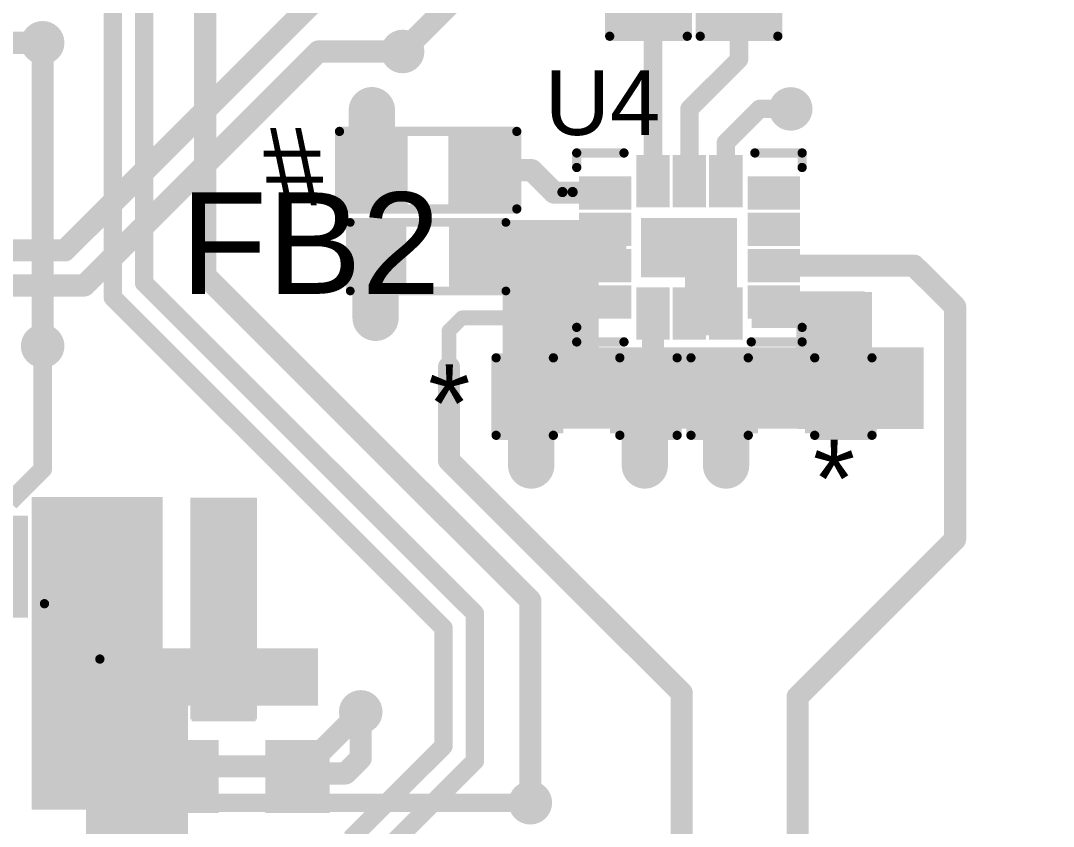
# Model space of a CAD drawing. Header units: millimetres. Extents: x -35.7 to 33.3, y -3.2 to 68.2.
# Drawn here: x 6.3 to 20.5, y 33.21 to 44.3 of the extents above; entities that cross this region are included whole.
import ezdxf

# ---------------------------------------------------------------- set-up
doc = ezdxf.new("R2010")
doc.units = ezdxf.units.MM
for name, color, linetype in [('BottomLayer', 5, 'Continuous'), ('BottomPaste', 16, 'Continuous'), ('BottomSolder', 6, 'Continuous'), ('Mechanical2', 216, 'Continuous'), ('TopLayer', 1, 'Continuous'), ('TopOverlay', 2, 'Continuous'), ('TopPaste', 8, 'Continuous'), ('TopSolder', 216, 'Continuous'), ('ViaHoleLayer', 16, 'Continuous')]:
    doc.layers.add(name, color=color, linetype=linetype)
doc.styles.add('Arial', font='', dxfattribs={"height": 0.2})
doc.styles.get('Arial').set_extended_font_data('Arial')

# ---------------------------------------------------------------- blocks, each defined once
blk = doc.blocks.new('14_LGA__2_5_3__19')
at = {"layer": 'TopLayer'}
for points in [[(-0.325, 1.215), (-0.325, 0.605), (-0.675, 0.605), (-0.675, 1.215)], [(0.175, 1.215), (0.175, 0.605), (-0.175, 0.605), (-0.175, 1.215)], [(0.675, 1.215), (0.675, 0.605), (0.325, 0.605), (0.325, 1.215)], [(-1.465, 0.925), (-0.855, 0.925), (-0.855, 0.575), (-1.465, 0.575)], [(1.465, 0.575), (0.855, 0.575), (0.855, 0.925), (1.465, 0.925)], [(-1.465, 0.425), (-0.855, 0.425), (-0.855, 0.075), (-1.465, 0.075)], [(1.465, 0.075), (0.855, 0.075), (0.855, 0.425), (1.465, 0.425)], [(-1.465, -0.075), (-0.855, -0.075), (-0.855, -0.425), (-1.465, -0.425)], [(1.465, -0.425), (0.855, -0.425), (0.855, -0.075), (1.465, -0.075)], [(-1.465, -0.575), (-0.855, -0.575), (-0.855, -0.925), (-1.465, -0.925)], [(-0.675, -1.215), (-0.675, -0.605), (-0.325, -0.605), (-0.325, -1.215)], [(-0.175, -1.215), (-0.175, -0.605), (0.175, -0.605), (0.175, -1.215)], [(0.325, -1.215), (0.325, -0.605), (0.675, -0.605), (0.675, -1.215)], [(1.465, -0.925), (0.855, -0.925), (0.855, -0.575), (1.465, -0.575)]]:
    blk.add_hatch(color=1, dxfattribs=at).paths.add_polyline_path(points)
at = {"layer": 'TopPaste'}
for points in [[(-0.325, 1.215), (-0.325, 0.605), (-0.675, 0.605), (-0.675, 1.215)], [(0.175, 1.215), (0.175, 0.605), (-0.175, 0.605), (-0.175, 1.215)], [(0.675, 1.215), (0.675, 0.605), (0.325, 0.605), (0.325, 1.215)], [(-1.465, 0.925), (-0.855, 0.925), (-0.855, 0.575), (-1.465, 0.575)], [(1.465, 0.575), (0.855, 0.575), (0.855, 0.925), (1.465, 0.925)], [(-1.465, 0.425), (-0.855, 0.425), (-0.855, 0.075), (-1.465, 0.075)], [(1.465, 0.075), (0.855, 0.075), (0.855, 0.425), (1.465, 0.425)], [(-1.465, -0.075), (-0.855, -0.075), (-0.855, -0.425), (-1.465, -0.425)], [(1.465, -0.425), (0.855, -0.425), (0.855, -0.075), (1.465, -0.075)], [(-1.465, -0.575), (-0.855, -0.575), (-0.855, -0.925), (-1.465, -0.925)], [(-0.675, -1.215), (-0.675, -0.605), (-0.325, -0.605), (-0.325, -1.215)], [(-0.175, -1.215), (-0.175, -0.605), (0.175, -0.605), (0.175, -1.215)], [(0.325, -1.215), (0.325, -0.605), (0.675, -0.605), (0.675, -1.215)], [(1.465, -0.925), (0.855, -0.925), (0.855, -0.575), (1.465, -0.575)]]:
    blk.add_hatch(color=8, dxfattribs=at).paths.add_polyline_path(points)
at = {"layer": 'TopSolder'}
for points in [[(-0.27, 1.27), (-0.27, 0.55), (-0.73, 0.55), (-0.73, 1.27)], [(0.23, 1.27), (0.23, 0.55), (-0.23, 0.55), (-0.23, 1.27)], [(0.73, 1.27), (0.73, 0.55), (0.27, 0.55), (0.27, 1.27)], [(-1.52, 0.98), (-0.8, 0.98), (-0.8, 0.52), (-1.52, 0.52)], [(1.52, 0.52), (0.8, 0.52), (0.8, 0.98), (1.52, 0.98)], [(-1.52, 0.48), (-0.8, 0.48), (-0.8, 0.02), (-1.52, 0.02)], [(1.52, 0.02), (0.8, 0.02), (0.8, 0.48), (1.52, 0.48)], [(-1.52, -0.02), (-0.8, -0.02), (-0.8, -0.48), (-1.52, -0.48)], [(1.52, -0.48), (0.8, -0.48), (0.8, -0.02), (1.52, -0.02)], [(-1.52, -0.52), (-0.8, -0.52), (-0.8, -0.98), (-1.52, -0.98)], [(-0.73, -1.27), (-0.73, -0.55), (-0.27, -0.55), (-0.27, -1.27)], [(-0.23, -1.27), (-0.23, -0.55), (0.23, -0.55), (0.23, -1.27)], [(0.27, -1.27), (0.27, -0.55), (0.73, -0.55), (0.73, -1.27)], [(1.52, -0.98), (0.8, -0.98), (0.8, -0.52), (1.52, -0.52)]]:
    blk.add_hatch(color=216, dxfattribs=at).paths.add_polyline_path(points)
at = {"layer": 'TopOverlay', "const_width": 0.127}
for points in [[(-1.55, 1.1), (-1.55, 1.3)], [(-1.55, 1.3), (-0.9, 1.3)], [(0.9, 1.3), (1.55, 1.3)], [(1.55, 1.1), (1.55, 1.3)], [(-1.55, -1.3), (-1.55, -1.1)], [(1.55, -1.3), (1.55, -1.1)], [(-1.55, -1.3), (-0.9, -1.3)], [(0.85, -1.3), (1.55, -1.3)]]:
    blk.add_lwpolyline(points, dxfattribs=at)
at = {"layer": 'TopOverlay'}
for points, const_width in [([(-1.582, 1.3, 1), (-1.518, 1.3, 1)], 0.0635), ([(-1.582, 1.3, 1), (-1.518, 1.3, 1)], 0.0635), ([(-0.932, 1.3, 1), (-0.868, 1.3, 1)], 0.0635), ([(0.868, 1.3, 1), (0.932, 1.3, 1)], 0.0635), ([(1.518, 1.3, 1), (1.582, 1.3, 1)], 0.0635), ([(1.518, 1.3, 1), (1.582, 1.3, 1)], 0.0635), ([(-1.582, 1.1, 1), (-1.518, 1.1, 1)], 0.0635), ([(1.518, 1.1, 1), (1.582, 1.1, 1)], 0.0635), ([(-1.606, 0.762, 1), (-1.746, 0.762, 1)], 0.14), ([(-1.781, 0.762, 1), (-1.711, 0.762, 1)], 0.07), ([(-1.641, 0.762, 1), (-1.571, 0.762, 1)], 0.07), ([(-1.582, -1.1, 1), (-1.518, -1.1, 1)], 0.0635), ([(1.518, -1.1, 1), (1.582, -1.1, 1)], 0.0635), ([(-1.582, -1.3, 1), (-1.518, -1.3, 1)], 0.0635), ([(-1.582, -1.3, 1), (-1.518, -1.3, 1)], 0.0635), ([(-0.932, -1.3, 1), (-0.868, -1.3, 1)], 0.0635), ([(0.818, -1.3, 1), (0.882, -1.3, 1)], 0.0635), ([(1.518, -1.3, 1), (1.582, -1.3, 1)], 0.0635), ([(1.518, -1.3, 1), (1.582, -1.3, 1)], 0.0635)]:
    blk.add_lwpolyline(points, format="xyb", close=True, dxfattribs=dict(at, const_width=const_width))
blk = doc.blocks.new('LQFP_100_23')
at = {"layer": 'TopLayer'}
for points in [[(5.85, 7.15), (5.85, 8.35), (6.15, 8.35), (6.15, 7.15)], [(7.15, 6.15), (8.35, 6.15), (8.35, 5.85), (7.15, 5.85)], [(7.15, 5.65), (8.35, 5.65), (8.35, 5.35), (7.15, 5.35)], [(7.15, 5.15), (8.35, 5.15), (8.35, 4.85), (7.15, 4.85)], [(7.15, 4.65), (8.35, 4.65), (8.35, 4.35), (7.15, 4.35)]]:
    blk.add_hatch(color=1, dxfattribs=at).paths.add_polyline_path(points)
at = {"layer": 'TopPaste'}
for points in [[(5.85, 7.15), (5.85, 8.35), (6.15, 8.35), (6.15, 7.15)], [(7.15, 6.15), (8.35, 6.15), (8.35, 5.85), (7.15, 5.85)], [(7.15, 5.65), (8.35, 5.65), (8.35, 5.35), (7.15, 5.35)], [(7.15, 5.15), (8.35, 5.15), (8.35, 4.85), (7.15, 4.85)], [(7.15, 4.65), (8.35, 4.65), (8.35, 4.35), (7.15, 4.35)]]:
    blk.add_hatch(color=8, dxfattribs=at).paths.add_polyline_path(points)
at = {"layer": 'TopSolder'}
for points in [[(5.748, 7.048), (5.748, 8.452), (6.252, 8.452), (6.252, 7.048)], [(7.048, 6.252), (8.452, 6.252), (8.452, 5.748), (7.048, 5.748)], [(7.048, 5.752), (8.452, 5.752), (8.452, 5.248), (7.048, 5.248)], [(7.048, 5.252), (8.452, 5.252), (8.452, 4.748), (7.048, 4.748)], [(7.048, 4.752), (8.452, 4.752), (8.452, 4.248), (7.048, 4.248)], [(7.048, 4.252), (8.452, 4.252), (8.452, 3.748), (7.048, 3.748)]]:
    blk.add_hatch(color=216, dxfattribs=at).paths.add_polyline_path(points)
at = {"layer": 'TopOverlay', "const_width": 0.127}
blk.add_lwpolyline([(6.477, 7.239), (7.239, 6.477)], dxfattribs=at)
at = {"layer": 'TopOverlay', "const_width": 0.0635}
for points in [[(6.445, 7.239, 1), (6.509, 7.239, 1)], [(7.207, 6.477, 1), (7.271, 6.477, 1)]]:
    blk.add_lwpolyline(points, format="xyb", close=True, dxfattribs=at)
blk = doc.blocks.new('MPZ1608S121ATDH5_66')
at = {"layer": 'TopLayer'}
for points in [[(-1, 0.4), (-0.4, 0.4), (-0.4, -0.4), (-1, -0.4)], [(0.4, 0.4), (1, 0.4), (1, -0.4), (0.4, -0.4)]]:
    blk.add_hatch(color=1, dxfattribs=at).paths.add_polyline_path(points)
at = {"layer": 'TopPaste'}
for points in [[(-1, 0.4), (-0.4, 0.4), (-0.4, -0.4), (-1, -0.4)], [(0.4, 0.4), (1, 0.4), (1, -0.4), (0.4, -0.4)]]:
    blk.add_hatch(color=8, dxfattribs=at).paths.add_polyline_path(points)
at = {"layer": 'TopSolder'}
for points in [[(-1.102, 0.502), (-0.298, 0.502), (-0.298, -0.502), (-1.102, -0.502)], [(0.298, 0.502), (1.102, 0.502), (1.102, -0.502), (0.298, -0.502)]]:
    blk.add_hatch(color=216, dxfattribs=at).paths.add_polyline_path(points)
at = {"layer": 'TopOverlay', "const_width": 0.12}
for points in [[(-1.067, -0.468), (-1.067, 0.475)], [(-1.067, 0.475), (1.073, 0.475)], [(1.073, -0.468), (1.073, 0.475)], [(-1.067, -0.468), (1.073, -0.468)]]:
    blk.add_lwpolyline(points, dxfattribs=at)
at = {"layer": 'TopOverlay', "const_width": 0.06}
for points in [[(-1.097, 0.475, 1), (-1.037, 0.475, 1)], [(-1.097, 0.475, 1), (-1.037, 0.475, 1)], [(1.043, 0.475, 1), (1.103, 0.475, 1)], [(1.043, 0.475, 1), (1.103, 0.475, 1)], [(-1.097, -0.468, 1), (-1.037, -0.468, 1)], [(-1.097, -0.468, 1), (-1.037, -0.468, 1)], [(1.043, -0.468, 1), (1.103, -0.468, 1)], [(1.043, -0.468, 1), (1.103, -0.468, 1)]]:
    blk.add_lwpolyline(points, format="xyb", close=True, dxfattribs=at)
blk = doc.blocks.new('R__0603_78')
at = {"layer": 'TopLayer'}
for points in [[(-0.381, 0.4445), (-0.381, -0.4445), (-1.143, -0.4445), (-1.143, 0.4445)], [(1.143, 0.4445), (1.143, -0.4445), (0.381, -0.4445), (0.381, 0.4445)]]:
    blk.add_hatch(color=1, dxfattribs=at).paths.add_polyline_path(points)
at = {"layer": 'TopPaste'}
for points in [[(-0.381, 0.4445), (-0.381, -0.4445), (-1.143, -0.4445), (-1.143, 0.4445)], [(1.143, 0.4445), (1.143, -0.4445), (0.381, -0.4445), (0.381, 0.4445)]]:
    blk.add_hatch(color=8, dxfattribs=at).paths.add_polyline_path(points)
at = {"layer": 'TopSolder'}
for points in [[(-0.2794, 0.5461), (-0.2794, -0.5461), (-1.2446, -0.5461), (-1.2446, 0.5461)], [(1.2446, 0.5461), (1.2446, -0.5461), (0.2794, -0.5461), (0.2794, 0.5461)]]:
    blk.add_hatch(color=216, dxfattribs=at).paths.add_polyline_path(points)
at = {"layer": 'TopOverlay', "const_width": 0.127}
for points in [[(-1.2192, 0.5334), (1.2192, 0.5334)], [(-1.2192, 0.5334), (-1.2192, -0.5334)], [(1.2192, 0.5334), (1.2192, -0.5334)], [(-1.2192, -0.5334), (1.2192, -0.5334)]]:
    blk.add_lwpolyline(points, dxfattribs=at)
at = {"layer": 'TopOverlay', "const_width": 0.0635}
for points in [[(-1.25095, 0.5334, 1), (-1.18745, 0.5334, 1)], [(-1.25095, 0.5334, 1), (-1.18745, 0.5334, 1)], [(1.18745, 0.5334, 1), (1.25095, 0.5334, 1)], [(1.18745, 0.5334, 1), (1.25095, 0.5334, 1)], [(-1.25095, -0.5334, 1), (-1.18745, -0.5334, 1)], [(-1.25095, -0.5334, 1), (-1.18745, -0.5334, 1)], [(1.18745, -0.5334, 1), (1.25095, -0.5334, 1)], [(1.18745, -0.5334, 1), (1.25095, -0.5334, 1)]]:
    blk.add_lwpolyline(points, format="xyb", close=True, dxfattribs=at)
blk = doc.blocks.new('R__0603_79')
at = {"layer": 'TopLayer'}
for points in [[(-0.381, 0.4445), (-0.381, -0.4445), (-1.143, -0.4445), (-1.143, 0.4445)], [(1.143, 0.4445), (1.143, -0.4445), (0.381, -0.4445), (0.381, 0.4445)]]:
    blk.add_hatch(color=1, dxfattribs=at).paths.add_polyline_path(points)
at = {"layer": 'TopPaste'}
for points in [[(-0.381, 0.4445), (-0.381, -0.4445), (-1.143, -0.4445), (-1.143, 0.4445)], [(1.143, 0.4445), (1.143, -0.4445), (0.381, -0.4445), (0.381, 0.4445)]]:
    blk.add_hatch(color=8, dxfattribs=at).paths.add_polyline_path(points)
at = {"layer": 'TopSolder'}
for points in [[(-0.2794, 0.5461), (-0.2794, -0.5461), (-1.2446, -0.5461), (-1.2446, 0.5461)], [(1.2446, 0.5461), (1.2446, -0.5461), (0.2794, -0.5461), (0.2794, 0.5461)]]:
    blk.add_hatch(color=216, dxfattribs=at).paths.add_polyline_path(points)
at = {"layer": 'TopOverlay', "const_width": 0.127}
for points in [[(-1.2192, 0.5334), (1.2192, 0.5334)], [(-1.2192, 0.5334), (-1.2192, -0.5334)], [(1.2192, 0.5334), (1.2192, -0.5334)], [(-1.2192, -0.5334), (1.2192, -0.5334)]]:
    blk.add_lwpolyline(points, dxfattribs=at)
at = {"layer": 'TopOverlay', "const_width": 0.0635}
for points in [[(-1.25095, 0.5334, 1), (-1.18745, 0.5334, 1)], [(-1.25095, 0.5334, 1), (-1.18745, 0.5334, 1)], [(1.18745, 0.5334, 1), (1.25095, 0.5334, 1)], [(1.18745, 0.5334, 1), (1.25095, 0.5334, 1)], [(-1.25095, -0.5334, 1), (-1.18745, -0.5334, 1)], [(-1.25095, -0.5334, 1), (-1.18745, -0.5334, 1)], [(1.18745, -0.5334, 1), (1.25095, -0.5334, 1)], [(1.18745, -0.5334, 1), (1.25095, -0.5334, 1)]]:
    blk.add_lwpolyline(points, format="xyb", close=True, dxfattribs=at)
blk = doc.blocks.new('R__0603_80')
at = {"layer": 'TopLayer'}
for points in [[(-0.381, 0.4445), (-0.381, -0.4445), (-1.143, -0.4445), (-1.143, 0.4445)], [(1.143, 0.4445), (1.143, -0.4445), (0.381, -0.4445), (0.381, 0.4445)]]:
    blk.add_hatch(color=1, dxfattribs=at).paths.add_polyline_path(points)
at = {"layer": 'TopPaste'}
for points in [[(-0.381, 0.4445), (-0.381, -0.4445), (-1.143, -0.4445), (-1.143, 0.4445)], [(1.143, 0.4445), (1.143, -0.4445), (0.381, -0.4445), (0.381, 0.4445)]]:
    blk.add_hatch(color=8, dxfattribs=at).paths.add_polyline_path(points)
at = {"layer": 'TopSolder'}
for points in [[(-0.2794, 0.5461), (-0.2794, -0.5461), (-1.2446, -0.5461), (-1.2446, 0.5461)], [(1.2446, 0.5461), (1.2446, -0.5461), (0.2794, -0.5461), (0.2794, 0.5461)]]:
    blk.add_hatch(color=216, dxfattribs=at).paths.add_polyline_path(points)
at = {"layer": 'TopOverlay', "const_width": 0.127}
for points in [[(-1.2192, 0.5334), (1.2192, 0.5334)], [(-1.2192, -0.5334), (-1.2192, 0.5334)], [(1.2192, -0.5334), (1.2192, 0.5334)], [(-1.2192, -0.5334), (1.2192, -0.5334)]]:
    blk.add_lwpolyline(points, dxfattribs=at)
at = {"layer": 'TopOverlay', "const_width": 0.0635}
for points in [[(-1.25095, 0.5334, 1), (-1.18745, 0.5334, 1)], [(-1.25095, 0.5334, 1), (-1.18745, 0.5334, 1)], [(1.18745, 0.5334, 1), (1.25095, 0.5334, 1)], [(1.18745, 0.5334, 1), (1.25095, 0.5334, 1)], [(-1.25095, -0.5334, 1), (-1.18745, -0.5334, 1)], [(-1.25095, -0.5334, 1), (-1.18745, -0.5334, 1)], [(1.18745, -0.5334, 1), (1.25095, -0.5334, 1)], [(1.18745, -0.5334, 1), (1.25095, -0.5334, 1)]]:
    blk.add_lwpolyline(points, format="xyb", close=True, dxfattribs=at)
blk = doc.blocks.new('C__0603_92')
at = {"layer": 'TopLayer'}
for points in [[(-0.381, 0.445), (-0.381, -0.445), (-1.143, -0.445), (-1.143, 0.445)], [(1.143, 0.445), (1.143, -0.445), (0.381, -0.445), (0.381, 0.445)]]:
    blk.add_hatch(color=1, dxfattribs=at).paths.add_polyline_path(points)
at = {"layer": 'TopPaste'}
for points in [[(-0.381, 0.445), (-0.381, -0.445), (-1.143, -0.445), (-1.143, 0.445)], [(1.143, 0.445), (1.143, -0.445), (0.381, -0.445), (0.381, 0.445)]]:
    blk.add_hatch(color=8, dxfattribs=at).paths.add_polyline_path(points)
at = {"layer": 'TopSolder'}
for points in [[(-0.321, 0.504), (-0.321, -0.504), (-1.203, -0.504), (-1.203, 0.504)], [(1.203, 0.504), (1.203, -0.504), (0.321, -0.504), (0.321, 0.504)]]:
    blk.add_hatch(color=216, dxfattribs=at).paths.add_polyline_path(points)
at = {"layer": 'TopOverlay', "const_width": 0.127}
for points in [[(-0.457, 0.533), (-1.245, 0.533)], [(-1.245, 0.533), (-1.245, -0.533)], [(1.245, 0.533), (0.457, 0.533)], [(1.245, 0.533), (1.245, -0.533)], [(-0.457, -0.533), (-1.245, -0.533)], [(1.245, -0.533), (0.457, -0.533)]]:
    blk.add_lwpolyline(points, dxfattribs=at)
at = {"layer": 'TopOverlay', "const_width": 0.0635}
for points in [[(-1.276, 0.533, 1), (-1.213, 0.533, 1)], [(-1.276, 0.533, 1), (-1.213, 0.533, 1)], [(-0.489, 0.533, 1), (-0.425, 0.533, 1)], [(0.425, 0.533, 1), (0.489, 0.533, 1)], [(1.213, 0.533, 1), (1.276, 0.533, 1)], [(1.213, 0.533, 1), (1.276, 0.533, 1)], [(-1.276, -0.533, 1), (-1.213, -0.533, 1)], [(-1.276, -0.533, 1), (-1.213, -0.533, 1)], [(-0.489, -0.533, 1), (-0.425, -0.533, 1)], [(0.425, -0.533, 1), (0.489, -0.533, 1)], [(1.213, -0.533, 1), (1.276, -0.533, 1)], [(1.213, -0.533, 1), (1.276, -0.533, 1)]]:
    blk.add_lwpolyline(points, format="xyb", close=True, dxfattribs=at)
blk = doc.blocks.new('C__0603_93')
at = {"layer": 'TopLayer'}
for points in [[(-0.381, 0.445), (-0.381, -0.445), (-1.143, -0.445), (-1.143, 0.445)], [(1.143, 0.445), (1.143, -0.445), (0.381, -0.445), (0.381, 0.445)]]:
    blk.add_hatch(color=1, dxfattribs=at).paths.add_polyline_path(points)
at = {"layer": 'TopPaste'}
for points in [[(-0.381, 0.445), (-0.381, -0.445), (-1.143, -0.445), (-1.143, 0.445)], [(1.143, 0.445), (1.143, -0.445), (0.381, -0.445), (0.381, 0.445)]]:
    blk.add_hatch(color=8, dxfattribs=at).paths.add_polyline_path(points)
at = {"layer": 'TopSolder'}
for points in [[(-0.321, 0.504), (-0.321, -0.504), (-1.203, -0.504), (-1.203, 0.504)], [(1.203, 0.504), (1.203, -0.504), (0.321, -0.504), (0.321, 0.504)]]:
    blk.add_hatch(color=216, dxfattribs=at).paths.add_polyline_path(points)
at = {"layer": 'TopOverlay', "const_width": 0.127}
for points in [[(-0.457, 0.533), (-1.245, 0.533)], [(-1.245, 0.533), (-1.245, -0.533)], [(1.245, 0.533), (0.457, 0.533)], [(1.245, 0.533), (1.245, -0.533)], [(-0.457, -0.533), (-1.245, -0.533)], [(1.245, -0.533), (0.457, -0.533)]]:
    blk.add_lwpolyline(points, dxfattribs=at)
at = {"layer": 'TopOverlay', "const_width": 0.0635}
for points in [[(-1.276, 0.533, 1), (-1.213, 0.533, 1)], [(-1.276, 0.533, 1), (-1.213, 0.533, 1)], [(-0.489, 0.533, 1), (-0.425, 0.533, 1)], [(0.425, 0.533, 1), (0.489, 0.533, 1)], [(1.213, 0.533, 1), (1.276, 0.533, 1)], [(1.213, 0.533, 1), (1.276, 0.533, 1)], [(-1.276, -0.533, 1), (-1.213, -0.533, 1)], [(-1.276, -0.533, 1), (-1.213, -0.533, 1)], [(-0.489, -0.533, 1), (-0.425, -0.533, 1)], [(0.425, -0.533, 1), (0.489, -0.533, 1)], [(1.213, -0.533, 1), (1.276, -0.533, 1)], [(1.213, -0.533, 1), (1.276, -0.533, 1)]]:
    blk.add_lwpolyline(points, format="xyb", close=True, dxfattribs=at)
blk = doc.blocks.new('C___0603_B_99')
at = {"layer": 'BottomLayer'}
for points in [[(-1.143, -0.445), (-1.143, 0.445), (-0.381, 0.445), (-0.381, -0.445)], [(0.381, -0.445), (0.381, 0.445), (1.143, 0.445), (1.143, -0.445)]]:
    blk.add_hatch(color=5, dxfattribs=at).paths.add_polyline_path(points)
at = {"layer": 'BottomPaste'}
for points in [[(-1.143, -0.445), (-1.143, 0.445), (-0.381, 0.445), (-0.381, -0.445)], [(0.381, -0.445), (0.381, 0.445), (1.143, 0.445), (1.143, -0.445)]]:
    blk.add_hatch(color=16, dxfattribs=at).paths.add_polyline_path(points)
at = {"layer": 'BottomSolder'}
for points in [[(-1.203, -0.504), (-1.203, 0.504), (-0.321, 0.504), (-0.321, -0.504)], [(0.321, -0.504), (0.321, 0.504), (1.203, 0.504), (1.203, -0.504)]]:
    blk.add_hatch(color=6, dxfattribs=at).paths.add_polyline_path(points)
blk = doc.blocks.new('C__0603_B_103')
at = {"layer": 'BottomLayer'}
for points in [[(-1.143, -0.445), (-1.143, 0.445), (-0.381, 0.445), (-0.381, -0.445)], [(0.381, -0.445), (0.381, 0.445), (1.143, 0.445), (1.143, -0.445)]]:
    blk.add_hatch(color=5, dxfattribs=at).paths.add_polyline_path(points)
at = {"layer": 'BottomPaste'}
for points in [[(-1.143, -0.445), (-1.143, 0.445), (-0.381, 0.445), (-0.381, -0.445)], [(0.381, -0.445), (0.381, 0.445), (1.143, 0.445), (1.143, -0.445)]]:
    blk.add_hatch(color=16, dxfattribs=at).paths.add_polyline_path(points)
at = {"layer": 'BottomSolder'}
for points in [[(-1.203, -0.504), (-1.203, 0.504), (-0.321, 0.504), (-0.321, -0.504)], [(0.321, -0.504), (0.321, 0.504), (1.203, 0.504), (1.203, -0.504)]]:
    blk.add_hatch(color=6, dxfattribs=at).paths.add_polyline_path(points)
blk = doc.blocks.new('C__0603_B_109')
at = {"layer": 'BottomLayer'}
for points in [[(-1.143, -0.445), (-1.143, 0.445), (-0.381, 0.445), (-0.381, -0.445)], [(0.381, -0.445), (0.381, 0.445), (1.143, 0.445), (1.143, -0.445)]]:
    blk.add_hatch(color=5, dxfattribs=at).paths.add_polyline_path(points)
at = {"layer": 'BottomPaste'}
for points in [[(-1.143, -0.445), (-1.143, 0.445), (-0.381, 0.445), (-0.381, -0.445)], [(0.381, -0.445), (0.381, 0.445), (1.143, 0.445), (1.143, -0.445)]]:
    blk.add_hatch(color=16, dxfattribs=at).paths.add_polyline_path(points)
at = {"layer": 'BottomSolder'}
for points in [[(-1.203, -0.504), (-1.203, 0.504), (-0.321, 0.504), (-0.321, -0.504)], [(0.321, -0.504), (0.321, 0.504), (1.203, 0.504), (1.203, -0.504)]]:
    blk.add_hatch(color=6, dxfattribs=at).paths.add_polyline_path(points)

msp = doc.modelspace()

# ---------------------------------------------------------------- hatches: boundary and pattern name
at = {"layer": 'BottomLayer'}
h = msp.add_hatch(color=5, dxfattribs=at)
edge = h.paths.add_edge_path()
edge.add_arc((6.604, 43.993), 0.3, 0, 360)
h = msp.add_hatch(color=5, dxfattribs=at)
edge = h.paths.add_edge_path()
edge.add_arc((11.554, 43.873), 0.3, 0, 360)
h = msp.add_hatch(color=5, dxfattribs=at)
edge = h.paths.add_edge_path()
edge.add_arc((11.131, 43.066), 0.3, 0, 360)
h = msp.add_hatch(color=5, dxfattribs=at)
edge = h.paths.add_edge_path()
edge.add_arc((16.891, 43.083), 0.3, 0, 360)
for points in [[(14.249, 38.737), (14.249, 41.529), (12.929, 41.529), (12.929, 38.737)], [(18.718, 39.802), (12.929, 39.802), (12.929, 38.684), (18.718, 38.684)], [(6.452, 33.44), (8.255, 33.44), (8.255, 37.744), (6.452, 37.744)], [(8.636, 34.684), (9.55, 34.684), (9.55, 37.732), (8.636, 37.732)], [(6.96, 33.44), (8.255, 33.44), (8.255, 36.97), (6.96, 36.97)]]:
    msp.add_hatch(color=5, dxfattribs=at).paths.add_polyline_path(points)
h = msp.add_hatch(color=5, dxfattribs=at)
edge = h.paths.add_edge_path()
edge.add_arc((15.166, 41.177), 0.3, 0, 360)
h = msp.add_hatch(color=5, dxfattribs=at)
edge = h.paths.add_edge_path()
edge.add_arc((15.824, 41.177), 0.3, 0, 360)
h = msp.add_hatch(color=5, dxfattribs=at)
edge = h.paths.add_edge_path()
edge.add_arc((13.462, 41.123), 0.3, 0, 360)
h = msp.add_hatch(color=5, dxfattribs=at)
edge = h.paths.add_edge_path()
edge.add_arc((11.182, 40.208), 0.3, 0, 360)
h = msp.add_hatch(color=5, dxfattribs=at)
edge = h.paths.add_edge_path()
edge.add_arc((6.604, 39.82), 0.3, 0, 360)
h = msp.add_hatch(color=5, dxfattribs=at)
edge = h.paths.add_edge_path()
edge.add_arc((18.364, 39.168), 0.3, 0, 360)
h = msp.add_hatch(color=5, dxfattribs=at)
edge = h.paths.add_edge_path()
edge.add_arc((13.322, 38.176), 0.3, 0, 360)
h = msp.add_hatch(color=5, dxfattribs=at)
edge = h.paths.add_edge_path()
edge.add_arc((14.884, 38.176), 0.3, 0, 360)
h = msp.add_hatch(color=5, dxfattribs=at)
edge = h.paths.add_edge_path()
edge.add_arc((16.002, 38.176), 0.3, 0, 360)
h = msp.add_hatch(color=5, dxfattribs=at)
edge = h.paths.add_edge_path()
edge.add_arc((7.671, 37.363), 0.3, 0, 360)
h = msp.add_hatch(color=5, dxfattribs=at)
edge = h.paths.add_edge_path()
edge.add_arc((9.093, 37.363), 0.3, 0, 360)
h = msp.add_hatch(color=5, dxfattribs=at)
edge = h.paths.add_edge_path()
edge.add_arc((10.008, 35.218), 0.3, 0, 360)
h = msp.add_hatch(color=5, dxfattribs=at)
edge = h.paths.add_edge_path()
edge.add_arc((6.788, 34.835), 0.3, 0, 360)
h = msp.add_hatch(color=5, dxfattribs=at)
edge = h.paths.add_edge_path()
edge.add_arc((10.978, 34.786), 0.3, 0, 360)
h = msp.add_hatch(color=5, dxfattribs=at)
edge = h.paths.add_edge_path()
edge.add_arc((6.788, 34.159), 0.3, 0, 360)
h = msp.add_hatch(color=5, dxfattribs=at)
edge = h.paths.add_edge_path()
edge.add_arc((13.31, 33.536), 0.3, 0, 360)
at = {"layer": 'TopLayer'}
h = msp.add_hatch(color=1, dxfattribs=at)
edge = h.paths.add_edge_path()
edge.add_arc((6.604, 43.993), 0.3, 0, 360)
h = msp.add_hatch(color=1, dxfattribs=at)
edge = h.paths.add_edge_path()
edge.add_arc((11.554, 43.873), 0.3, 0, 360)
h = msp.add_hatch(color=1, dxfattribs=at)
edge = h.paths.add_edge_path()
edge.add_arc((11.131, 43.066), 0.3, 0, 360)
h = msp.add_hatch(color=1, dxfattribs=at)
edge = h.paths.add_edge_path()
edge.add_arc((16.891, 43.083), 0.3, 0, 360)
for points in [[(12.192, 40.538), (13.081, 40.538), (13.081, 41.554), (12.192, 41.554)], [(14.629, 41.052), (14.629, 41.554), (12.901, 41.554), (12.901, 41.052)], [(14.834, 40.767), (16.154, 40.767), (16.154, 41.58), (14.834, 41.58)], [(10.835, 40.564), (11.554, 40.564), (11.554, 41.446), (10.835, 41.446)], [(12.344, 40.792), (14.63, 40.792), (14.63, 41.453), (12.344, 41.453)], [(16.154, 39.967), (16.154, 41.415), (15.435, 41.415), (15.435, 39.967)], [(17.907, 40.069), (17.907, 40.572), (16.352, 40.572), (16.352, 40.069)], [(16.967, 38.692), (18.009, 38.692), (18.009, 40.566), (16.967, 40.566)], [(18.714, 38.68), (18.714, 39.602), (16.986, 39.602), (16.986, 38.68)], [(7.302, 34.874), (10.389, 34.874), (10.389, 35.662), (7.302, 35.662)]]:
    msp.add_hatch(color=1, dxfattribs=at).paths.add_polyline_path(points)
h = msp.add_hatch(color=1, dxfattribs=at)
edge = h.paths.add_edge_path()
edge.add_arc((15.166, 41.177), 0.3, 0, 360)
h = msp.add_hatch(color=1, dxfattribs=at)
edge = h.paths.add_edge_path()
edge.add_arc((15.824, 41.177), 0.3, 0, 360)
h = msp.add_hatch(color=1, dxfattribs=at)
edge = h.paths.add_edge_path()
edge.add_arc((13.462, 41.123), 0.3, 0, 360)
h = msp.add_hatch(color=1, dxfattribs=at)
edge = h.paths.add_edge_path()
edge.add_arc((11.182, 40.208), 0.3, 0, 360)
h = msp.add_hatch(color=1, dxfattribs=at)
edge = h.paths.add_edge_path()
edge.add_arc((6.604, 39.82), 0.3, 0, 360)
h = msp.add_hatch(color=1, dxfattribs=at)
edge = h.paths.add_edge_path()
edge.add_arc((18.364, 39.168), 0.3, 0, 360)
h = msp.add_hatch(color=1, dxfattribs=at)
edge = h.paths.add_edge_path()
edge.add_arc((13.322, 38.176), 0.3, 0, 360)
h = msp.add_hatch(color=1, dxfattribs=at)
edge = h.paths.add_edge_path()
edge.add_arc((14.884, 38.176), 0.3, 0, 360)
h = msp.add_hatch(color=1, dxfattribs=at)
edge = h.paths.add_edge_path()
edge.add_arc((16.002, 38.176), 0.3, 0, 360)
h = msp.add_hatch(color=1, dxfattribs=at)
edge = h.paths.add_edge_path()
edge.add_arc((7.671, 37.363), 0.3, 0, 360)
h = msp.add_hatch(color=1, dxfattribs=at)
edge = h.paths.add_edge_path()
edge.add_arc((9.093, 37.363), 0.3, 0, 360)
h = msp.add_hatch(color=1, dxfattribs=at)
edge = h.paths.add_edge_path()
edge.add_arc((10.008, 35.218), 0.3, 0, 360)
h = msp.add_hatch(color=1, dxfattribs=at)
edge = h.paths.add_edge_path()
edge.add_arc((6.788, 34.835), 0.3, 0, 360)
h = msp.add_hatch(color=1, dxfattribs=at)
edge = h.paths.add_edge_path()
edge.add_arc((10.978, 34.786), 0.3, 0, 360)
h = msp.add_hatch(color=1, dxfattribs=at)
edge = h.paths.add_edge_path()
edge.add_arc((6.788, 34.159), 0.3, 0, 360)
h = msp.add_hatch(color=1, dxfattribs=at)
edge = h.paths.add_edge_path()
edge.add_arc((13.31, 33.536), 0.3, 0, 360)
at = {"layer": 'ViaHoleLayer'}
h = msp.add_hatch(color=16, dxfattribs=at)
edge = h.paths.add_edge_path()
edge.add_arc((6.604, 43.993), 0.15, 0, 360)
h = msp.add_hatch(color=16, dxfattribs=at)
edge = h.paths.add_edge_path()
edge.add_arc((11.554, 43.873), 0.15, 0, 360)
h = msp.add_hatch(color=16, dxfattribs=at)
edge = h.paths.add_edge_path()
edge.add_arc((11.131, 43.066), 0.15, 0, 360)
h = msp.add_hatch(color=16, dxfattribs=at)
edge = h.paths.add_edge_path()
edge.add_arc((16.891, 43.083), 0.15, 0, 360)
h = msp.add_hatch(color=16, dxfattribs=at)
edge = h.paths.add_edge_path()
edge.add_arc((15.166, 41.177), 0.15, 0, 360)
h = msp.add_hatch(color=16, dxfattribs=at)
edge = h.paths.add_edge_path()
edge.add_arc((15.824, 41.177), 0.15, 0, 360)
h = msp.add_hatch(color=16, dxfattribs=at)
edge = h.paths.add_edge_path()
edge.add_arc((13.462, 41.123), 0.15, 0, 360)
h = msp.add_hatch(color=16, dxfattribs=at)
edge = h.paths.add_edge_path()
edge.add_arc((11.182, 40.208), 0.15, 0, 360)
h = msp.add_hatch(color=16, dxfattribs=at)
edge = h.paths.add_edge_path()
edge.add_arc((6.604, 39.82), 0.15, 0, 360)
h = msp.add_hatch(color=16, dxfattribs=at)
edge = h.paths.add_edge_path()
edge.add_arc((18.364, 39.168), 0.15, 0, 360)
h = msp.add_hatch(color=16, dxfattribs=at)
edge = h.paths.add_edge_path()
edge.add_arc((13.322, 38.176), 0.15, 0, 360)
h = msp.add_hatch(color=16, dxfattribs=at)
edge = h.paths.add_edge_path()
edge.add_arc((14.884, 38.176), 0.15, 0, 360)
h = msp.add_hatch(color=16, dxfattribs=at)
edge = h.paths.add_edge_path()
edge.add_arc((16.002, 38.176), 0.15, 0, 360)
h = msp.add_hatch(color=16, dxfattribs=at)
edge = h.paths.add_edge_path()
edge.add_arc((7.671, 37.363), 0.15, 0, 360)
h = msp.add_hatch(color=16, dxfattribs=at)
edge = h.paths.add_edge_path()
edge.add_arc((9.093, 37.363), 0.15, 0, 360)
h = msp.add_hatch(color=16, dxfattribs=at)
edge = h.paths.add_edge_path()
edge.add_arc((10.008, 35.218), 0.15, 0, 360)
h = msp.add_hatch(color=16, dxfattribs=at)
edge = h.paths.add_edge_path()
edge.add_arc((6.788, 34.835), 0.15, 0, 360)
h = msp.add_hatch(color=16, dxfattribs=at)
edge = h.paths.add_edge_path()
edge.add_arc((10.978, 34.786), 0.15, 0, 360)
h = msp.add_hatch(color=16, dxfattribs=at)
edge = h.paths.add_edge_path()
edge.add_arc((6.788, 34.159), 0.15, 0, 360)
h = msp.add_hatch(color=16, dxfattribs=at)
edge = h.paths.add_edge_path()
edge.add_arc((13.31, 33.536), 0.15, 0, 360)

# ---------------------------------------------------------------- linework, layer by layer
at = {"layer": 'BottomLayer'}
for points, const_width in [([(8.001, 40.686), (8.001, 46.355)], 0.254), ([(7.569, 40.488), (7.569, 46.126)], 0.254), ([(8.839, 40.788), (8.839, 44.806)], 0.305), ([(11.554, 43.873), (12.284, 44.602)], 0.305), ([(6.604, 39.82), (6.604, 43.993)], 0.305), ([(13.462, 39.726), (13.462, 41.123)], 0.635), ([(8.839, 40.788), (13.31, 36.318)], 0.305), ([(8.001, 40.686), (12.548, 36.14)], 0.254), ([(7.569, 40.488), (12.116, 35.941)], 0.254), ([(13.462, 39.726), (13.843, 39.345)], 0.635), ([(13.767, 39.268), (13.843, 39.345)], 0.635), ([(7.671, 36.31), (7.671, 37.363)], 0.635), ([(9.093, 36.437), (9.093, 37.363)], 0.635), ([(9.093, 36.412), (9.119, 36.437)], 0.635), ([(9.093, 35.158), (9.093, 36.412)], 0.635), ([(7.356, 36.199), (7.569, 36.412)], 0.305), ([(7.569, 36.208), (7.671, 36.31)], 0.635), ([(7.569, 35.158), (7.569, 36.208)], 0.635), ([(13.31, 33.536), (13.31, 36.318)], 0.305), ([(12.548, 34.112), (12.548, 36.14)], 0.254), ([(12.116, 34.315), (12.116, 35.941)], 0.254), ([(9.093, 35.158), (9.153, 35.218)], 0.635), ([(9.153, 35.218), (10.008, 35.218)], 0.635), ([(7.569, 35.081), (7.569, 35.158)], 0.635), ([(10.978, 34.148), (10.978, 34.786)], 0.305), ([(10.837, 33.036), (12.116, 34.315)], 0.254), ([(10.769, 33.939), (10.978, 34.148)], 0.305), ([(10.972, 32.536), (12.548, 34.112)], 0.254), ([(10.109, 33.897), (10.151, 33.939)], 0.305), ([(10.151, 33.939), (10.769, 33.939)], 0.305)]:
    msp.add_lwpolyline(points, dxfattribs=dict(at, const_width=const_width))
for points, const_width in [([(6.528, 43.993, 1), (6.68, 43.993, 1)], 0.152), ([(11.478, 43.873, 1), (11.63, 43.873, 1)], 0.152), ([(13.303, 41.123, 1), (13.621, 41.123, 1)], 0.318), ([(8.763, 40.788, 1), (8.915, 40.788, 1)], 0.152), ([(8.763, 40.788, 1), (8.915, 40.788, 1)], 0.152), ([(7.937, 40.686, 1), (8.064, 40.686, 1)], 0.127), ([(7.937, 40.686, 1), (8.064, 40.686, 1)], 0.127), ([(7.506, 40.488, 1), (7.633, 40.488, 1)], 0.127), ([(7.506, 40.488, 1), (7.633, 40.488, 1)], 0.127), ([(6.528, 39.82, 1), (6.68, 39.82, 1)], 0.152), ([(13.303, 39.726, 1), (13.621, 39.726, 1)], 0.318), ([(13.303, 39.726, 1), (13.621, 39.726, 1)], 0.318), ([(13.684, 39.345, 1), (14.002, 39.345, 1)], 0.318), ([(13.684, 39.345, 1), (14.002, 39.345, 1)], 0.318), ([(13.608, 39.268, 1), (13.926, 39.268, 1)], 0.318), ([(7.512, 37.363, 1), (7.83, 37.363, 1)], 0.318), ([(8.934, 37.363, 1), (9.252, 37.363, 1)], 0.318), ([(8.934, 36.437, 1), (9.252, 36.437, 1)], 0.318), ([(8.934, 36.412, 1), (9.252, 36.412, 1)], 0.318), ([(8.934, 36.412, 1), (9.252, 36.412, 1)], 0.318), ([(8.96, 36.437, 1), (9.277, 36.437, 1)], 0.318), ([(7.41, 36.208, 1), (7.728, 36.208, 1)], 0.318), ([(7.41, 36.208, 1), (7.728, 36.208, 1)], 0.318), ([(7.512, 36.31, 1), (7.83, 36.31, 1)], 0.318), ([(7.512, 36.31, 1), (7.83, 36.31, 1)], 0.318), ([(7.493, 36.412, 1), (7.645, 36.412, 1)], 0.152), ([(13.233, 36.318, 1), (13.386, 36.318, 1)], 0.152), ([(13.233, 36.318, 1), (13.386, 36.318, 1)], 0.152), ([(7.28, 36.199, 1), (7.432, 36.199, 1)], 0.152), ([(12.484, 36.14, 1), (12.611, 36.14, 1)], 0.127), ([(12.484, 36.14, 1), (12.611, 36.14, 1)], 0.127), ([(12.052, 35.941, 1), (12.179, 35.941, 1)], 0.127), ([(12.052, 35.941, 1), (12.179, 35.941, 1)], 0.127), ([(8.995, 35.218, 1), (9.312, 35.218, 1)], 0.318), ([(8.995, 35.218, 1), (9.312, 35.218, 1)], 0.318), ([(9.849, 35.218, 1), (10.166, 35.218, 1)], 0.318), ([(7.41, 35.158, 1), (7.728, 35.158, 1)], 0.318), ([(7.41, 35.158, 1), (7.728, 35.158, 1)], 0.318), ([(7.41, 35.081, 1), (7.728, 35.081, 1)], 0.318), ([(8.934, 35.158, 1), (9.252, 35.158, 1)], 0.318), ([(8.934, 35.158, 1), (9.252, 35.158, 1)], 0.318), ([(10.901, 34.786, 1), (11.054, 34.786, 1)], 0.152), ([(12.052, 34.315, 1), (12.179, 34.315, 1)], 0.127), ([(12.052, 34.315, 1), (12.179, 34.315, 1)], 0.127), ([(10.901, 34.148, 1), (11.054, 34.148, 1)], 0.152), ([(10.901, 34.148, 1), (11.054, 34.148, 1)], 0.152), ([(12.484, 34.112, 1), (12.611, 34.112, 1)], 0.127), ([(12.484, 34.112, 1), (12.611, 34.112, 1)], 0.127), ([(10.075, 33.939, 1), (10.227, 33.939, 1)], 0.152), ([(10.075, 33.939, 1), (10.227, 33.939, 1)], 0.152), ([(10.693, 33.939, 1), (10.845, 33.939, 1)], 0.152), ([(10.693, 33.939, 1), (10.845, 33.939, 1)], 0.152), ([(10.033, 33.897, 1), (10.185, 33.897, 1)], 0.152), ([(13.233, 33.536, 1), (13.386, 33.536, 1)], 0.152)]:
    msp.add_lwpolyline(points, format="xyb", close=True, dxfattribs=dict(at, const_width=const_width))
at = {"layer": 'Mechanical2', "const_width": 0.381}
msp.add_lwpolyline([(33.135, 19.76, -5.376897), (33.117, 45.286)], format="xyb", dxfattribs=at)
at = {"layer": 'TopLayer'}
for points, const_width in [([(6.91, 41.136), (10.313, 44.54)], 0.305), ([(14.998, 42.087), (14.998, 44.476)], 0.254), ([(16.18, 43.764), (16.18, 44.54)], 0.254), ([(-16.586, 43.993), (6.604, 43.993)], 0.305), ([(7.176, 40.653), (10.395, 43.873)], 0.305), ([(10.395, 43.873), (11.554, 43.873)], 0.305), ([(15.498, 43.083), (16.18, 43.764)], 0.254), ([(11.131, 42.164), (11.131, 43.066)], 0.635), ([(15.498, 42.087), (15.498, 43.083)], 0.254), ([(15.998, 42.618), (16.464, 43.083)], 0.254), ([(16.464, 43.083), (16.891, 43.083)], 0.254), ([(15.998, 42.087), (15.998, 42.618)], 0.254), ([(12.667, 42.24), (13.33, 42.24)], 0.305), ([(13.33, 42.24), (13.638, 41.931)], 0.305), ([(13.638, 41.931), (14.334, 41.931)], 0.305), ([(14.334, 41.931), (14.338, 41.927)], 0.254), ([(11.182, 40.208), (11.182, 41.05)], 0.635), ([(-1.075, 41.136), (6.91, 41.136)], 0.305), ([(16.658, 40.927), (18.585, 40.927)], 0.305), ([(18.585, 40.927), (19.152, 40.361)], 0.305), ([(-0.876, 40.653), (7.176, 40.653)], 0.305), ([(13.507, 40.208), (13.726, 40.427)], 0.203), ([(13.726, 40.427), (14.338, 40.427)], 0.203), ([(19.152, 37.16), (19.152, 40.361)], 0.305), ([(14.998, 39.239), (14.998, 40.267)], 0.305), ([(12.192, 40.03), (12.371, 40.208)], 0.203), ([(12.371, 40.208), (13.507, 40.208)], 0.203), ([(12.192, 39.53), (12.192, 40.03)], 0.203), ([(6.604, 38.125), (6.604, 39.82)], 0.254), ([(12.192, 38.246), (12.192, 39.53)], 0.305), ([(13.322, 38.176), (13.322, 39.162)], 0.635), ([(14.884, 38.176), (14.884, 39.162)], 0.635), ([(16.002, 38.176), (16.002, 39.162)], 0.635), ([(17.272, 39.168), (17.31, 39.13)], 0.254), ([(12.192, 38.246), (15.392, 35.046)], 0.305), ([(6.152, 37.674), (6.604, 38.125)], 0.254), ([(16.987, 34.995), (19.152, 37.16)], 0.305), ([(15.392, 29.362), (15.392, 35.046)], 0.305), ([(16.987, 21.813), (16.987, 34.995)], 0.305), ([(10.228, 34.036), (10.978, 34.786)], 0.305), ([(6.766, 34.159), (7.132, 34.525)], 0.254), ([(7.132, 34.525), (7.892, 34.525)], 0.254), ([(7.892, 34.525), (7.902, 34.536)], 0.254), ([(7.902, 34.036), (10.228, 34.036)], 0.305), ([(7.902, 33.536), (13.31, 33.536)], 0.254)]:
    msp.add_lwpolyline(points, dxfattribs=dict(at, const_width=const_width))
for points, const_width in [([(6.528, 43.993, 1), (6.68, 43.993, 1)], 0.152), ([(10.319, 43.873, 1), (10.472, 43.873, 1)], 0.152), ([(10.319, 43.873, 1), (10.472, 43.873, 1)], 0.152), ([(11.478, 43.873, 1), (11.63, 43.873, 1)], 0.152), ([(16.116, 43.764, 1), (16.243, 43.764, 1)], 0.127), ([(16.116, 43.764, 1), (16.243, 43.764, 1)], 0.127), ([(10.972, 43.066, 1), (11.29, 43.066, 1)], 0.318), ([(15.435, 43.083, 1), (15.562, 43.083, 1)], 0.127), ([(15.435, 43.083, 1), (15.562, 43.083, 1)], 0.127), ([(16.4, 43.083, 1), (16.527, 43.083, 1)], 0.127), ([(16.4, 43.083, 1), (16.527, 43.083, 1)], 0.127), ([(16.828, 43.083, 1), (16.954, 43.083, 1)], 0.127), ([(15.935, 42.618, 1), (16.062, 42.618, 1)], 0.127), ([(15.935, 42.618, 1), (16.062, 42.618, 1)], 0.127), ([(10.972, 42.164, 1), (11.29, 42.164, 1)], 0.318), ([(12.59, 42.24, 1), (12.743, 42.24, 1)], 0.152), ([(13.253, 42.24, 1), (13.406, 42.24, 1)], 0.152), ([(13.253, 42.24, 1), (13.406, 42.24, 1)], 0.152), ([(14.935, 42.087, 1), (15.062, 42.087, 1)], 0.127), ([(15.435, 42.087, 1), (15.562, 42.087, 1)], 0.127), ([(15.935, 42.087, 1), (16.062, 42.087, 1)], 0.127), ([(13.562, 41.931, 1), (13.715, 41.931, 1)], 0.152), ([(13.562, 41.931, 1), (13.715, 41.931, 1)], 0.152), ([(14.258, 41.931, 1), (14.41, 41.931, 1)], 0.152), ([(14.271, 41.931, 1), (14.398, 41.931, 1)], 0.127), ([(14.275, 41.927, 1), (14.402, 41.927, 1)], 0.127), ([(11.023, 41.05, 1), (11.341, 41.05, 1)], 0.318), ([(6.833, 41.136, 1), (6.986, 41.136, 1)], 0.152), ([(6.833, 41.136, 1), (6.986, 41.136, 1)], 0.152), ([(16.582, 40.927, 1), (16.735, 40.927, 1)], 0.152), ([(18.509, 40.927, 1), (18.661, 40.927, 1)], 0.152), ([(18.509, 40.927, 1), (18.661, 40.927, 1)], 0.152), ([(7.1, 40.653, 1), (7.252, 40.653, 1)], 0.152), ([(7.1, 40.653, 1), (7.252, 40.653, 1)], 0.152), ([(11.023, 40.208, 1), (11.341, 40.208, 1)], 0.318), ([(13.675, 40.427, 1), (13.777, 40.427, 1)], 0.102), ([(13.675, 40.427, 1), (13.777, 40.427, 1)], 0.102), ([(14.288, 40.427, 1), (14.389, 40.427, 1)], 0.102), ([(19.075, 40.361, 1), (19.228, 40.361, 1)], 0.152), ([(19.075, 40.361, 1), (19.228, 40.361, 1)], 0.152), ([(14.922, 40.267, 1), (15.075, 40.267, 1)], 0.152), ([(12.32, 40.208, 1), (12.421, 40.208, 1)], 0.102), ([(12.32, 40.208, 1), (12.421, 40.208, 1)], 0.102), ([(13.456, 40.208, 1), (13.558, 40.208, 1)], 0.102), ([(13.456, 40.208, 1), (13.558, 40.208, 1)], 0.102), ([(12.141, 40.03, 1), (12.243, 40.03, 1)], 0.102), ([(12.141, 40.03, 1), (12.243, 40.03, 1)], 0.102), ([(6.54, 39.82, 1), (6.668, 39.82, 1)], 0.127), ([(12.116, 39.53, 1), (12.268, 39.53, 1)], 0.152), ([(12.141, 39.53, 1), (12.243, 39.53, 1)], 0.102), ([(13.163, 39.162, 1), (13.481, 39.162, 1)], 0.318), ([(14.726, 39.162, 1), (15.043, 39.162, 1)], 0.318), ([(15.843, 39.162, 1), (16.161, 39.162, 1)], 0.318), ([(14.922, 39.239, 1), (15.075, 39.239, 1)], 0.152), ([(17.209, 39.168, 1), (17.336, 39.168, 1)], 0.127), ([(17.247, 39.13, 1), (17.374, 39.13, 1)], 0.127), ([(13.163, 38.176, 1), (13.481, 38.176, 1)], 0.318), ([(14.726, 38.176, 1), (15.043, 38.176, 1)], 0.318), ([(15.843, 38.176, 1), (16.161, 38.176, 1)], 0.318), ([(12.116, 38.246, 1), (12.268, 38.246, 1)], 0.152), ([(12.116, 38.246, 1), (12.268, 38.246, 1)], 0.152), ([(6.54, 38.125, 1), (6.668, 38.125, 1)], 0.127), ([(6.54, 38.125, 1), (6.668, 38.125, 1)], 0.127), ([(19.075, 37.16, 1), (19.228, 37.16, 1)], 0.152), ([(19.075, 37.16, 1), (19.228, 37.16, 1)], 0.152), ([(15.316, 35.046, 1), (15.469, 35.046, 1)], 0.152), ([(15.316, 35.046, 1), (15.469, 35.046, 1)], 0.152), ([(16.91, 34.995, 1), (17.063, 34.995, 1)], 0.152), ([(16.91, 34.995, 1), (17.063, 34.995, 1)], 0.152), ([(10.901, 34.786, 1), (11.054, 34.786, 1)], 0.152), ([(7.069, 34.525, 1), (7.196, 34.525, 1)], 0.127), ([(7.069, 34.525, 1), (7.196, 34.525, 1)], 0.127), ([(7.828, 34.525, 1), (7.955, 34.525, 1)], 0.127), ([(7.828, 34.525, 1), (7.955, 34.525, 1)], 0.127), ([(7.839, 34.536, 1), (7.966, 34.536, 1)], 0.127), ([(6.702, 34.159, 1), (6.829, 34.159, 1)], 0.127), ([(7.826, 34.036, 1), (7.979, 34.036, 1)], 0.152), ([(10.152, 34.036, 1), (10.304, 34.036, 1)], 0.152), ([(10.152, 34.036, 1), (10.304, 34.036, 1)], 0.152), ([(7.839, 33.536, 1), (7.966, 33.536, 1)], 0.127), ([(13.246, 33.536, 1), (13.373, 33.536, 1)], 0.127)]:
    msp.add_lwpolyline(points, format="xyb", close=True, dxfattribs=dict(at, const_width=const_width))

# ---------------------------------------------------------------- block references
for name, p, rotation in [('R__0603_78', (14.935, 45.302), 90), ('R__0603_79', (16.18, 45.302), 90), ('C__0603_93', (14.084, 39.125), 180), ('C__0603_92', (16.764, 39.125), 180), ('C__0603_B_109', (8.331, 36.412), 180), ('C__0603_B_103', (8.331, 35.158), 180)]:
    msp.add_blockref(name, p, dxfattribs=dict(rotation=rotation))
for name, p in [('R__0603_80', (11.905, 42.24)), ('14_LGA__2_5_3__19', (15.498, 41.177)), ('MPZ1608S121ATDH5_66', (11.901, 41.046)), ('LQFP_100_23', (0.152, 29.036)), ('C___0603_B_99', (9.347, 33.897))]:
    msp.add_blockref(name, p)

# ---------------------------------------------------------------- texts
at = {"layer": 'TopOverlay', "style": 'Arial'}
for s, height, p in [('U4', 0.889, (13.509, 42.724)), ('FB2', 1.397, (8.496, 40.538))]:
    msp.add_text(s, height=height, dxfattribs=at).set_placement(p)
at = {"layer": 'TopOverlay', "style": 'Arial', "text_generation_flag": 2}
msp.add_text('#', height=1.067, rotation=360, dxfattribs=at).set_placement((10.465, 41.758))
at = {"layer": 'TopOverlay', "style": 'Arial'}
for p in [(11.905, 38.501), (17.196, 37.465)]:
    msp.add_text('*', height=1.067, rotation=360, dxfattribs=at).set_placement(p)

doc.saveas('drawing.dxf')
